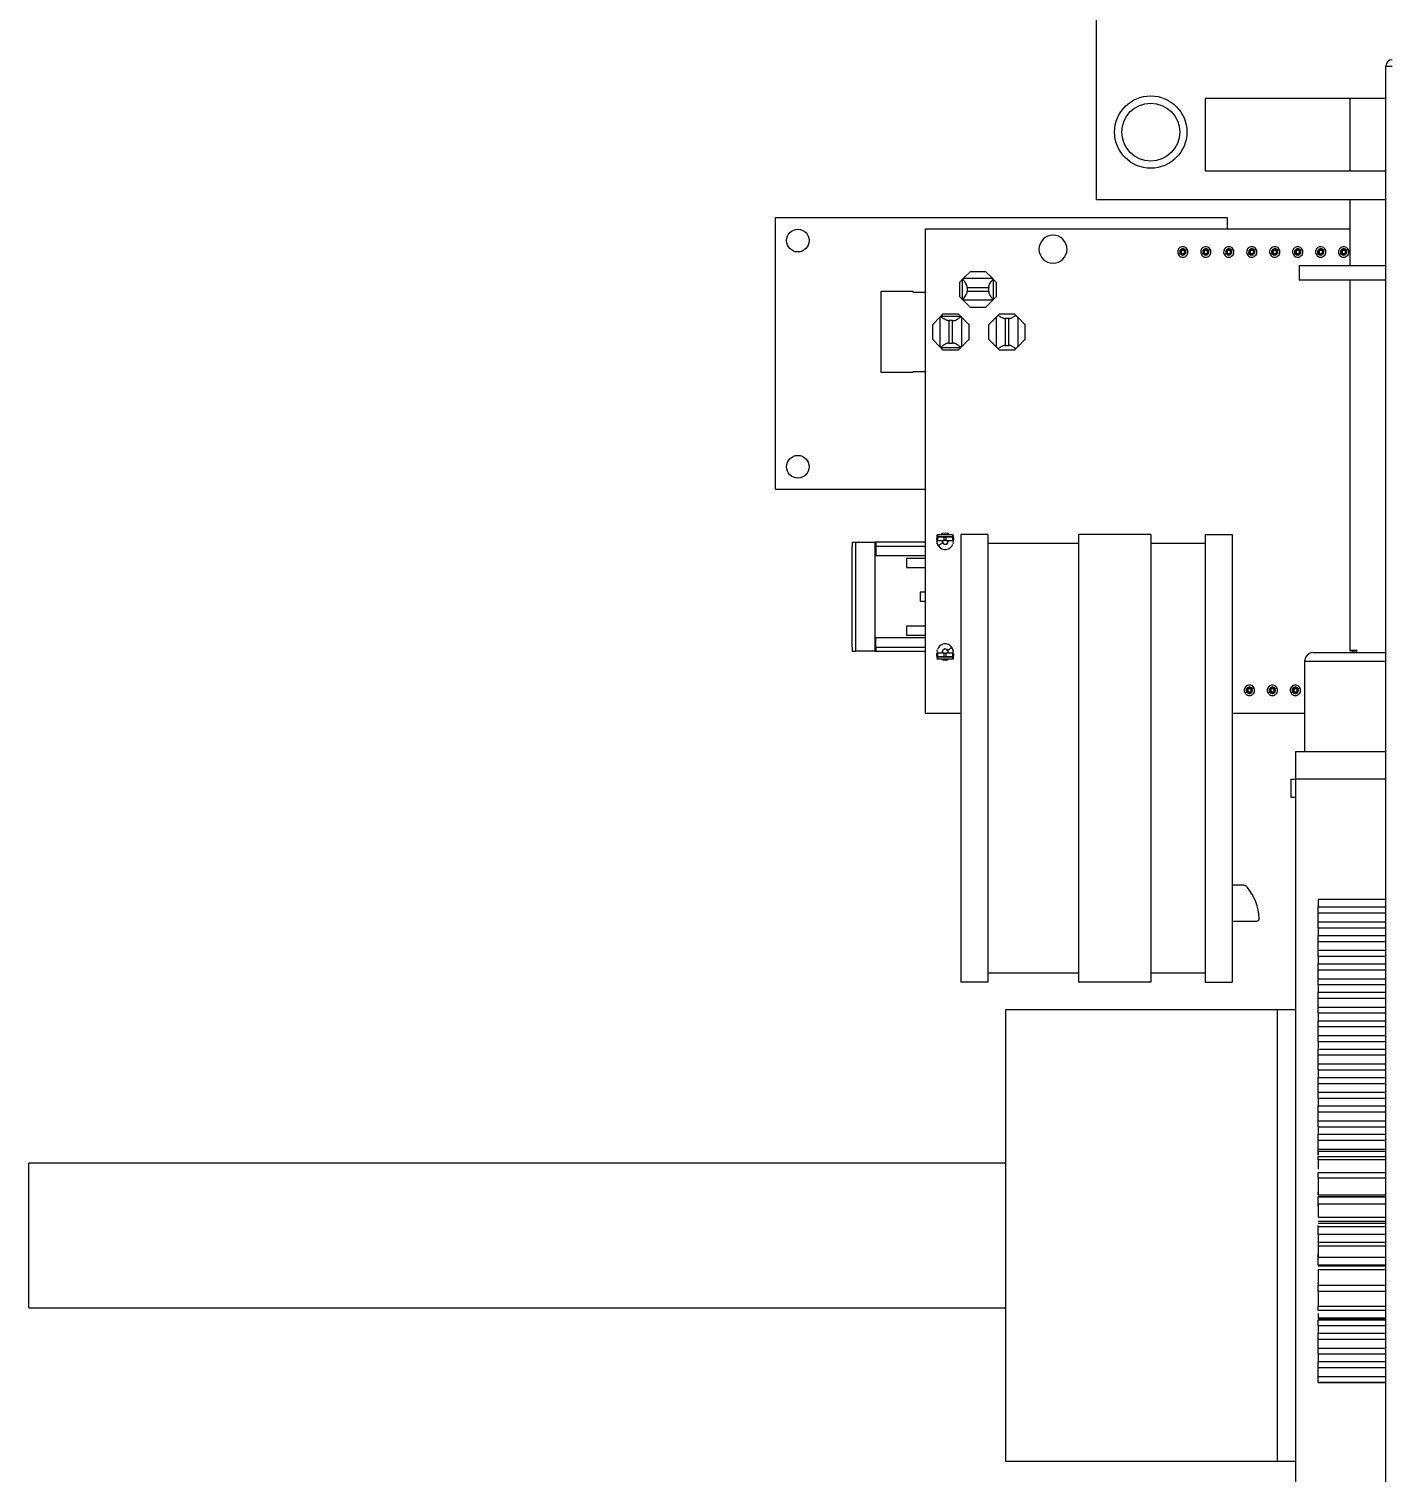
# Model space of a CAD drawing. Header units: millimetres. Extents: x -2889 to 8174, y 2447 to 8478.
# Drawn here: x 2734.58 to 2749.62, y 3458.88 to 3474.85 of the extents above; entities that cross this region are included whole.
import ezdxf

# ---------------------------------------------------------------- set-up
doc = ezdxf.new("R2010")
doc.units = ezdxf.units.MM

msp = doc.modelspace()

# ---------------------------------------------------------------- linework, layer by layer
at = {"color": 7, "linetype": 'Continuous', "lineweight": 25}
for p, q in [((2746.382, 3472.957), (2746.382, 3474.957)), ((2749.582, 3474.437), (2749.652, 3474.437)), ((2749.582, 3448.577), (2749.582, 3474.437)), ((2749.582, 3474.077), (2747.582, 3474.077)), ((2747.582, 3474.077), (2747.582, 3473.277)), ((2749.182, 3474.077), (2749.182, 3473.277)), ((2747.582, 3473.277), (2749.582, 3473.277)), ((2749.582, 3472.957), (2746.382, 3472.957)), ((2749.182, 3472.957), (2749.182, 3472.233)), ((2742.832, 3472.757), (2742.832, 3469.757)), ((2747.832, 3472.757), (2742.832, 3472.757)), ((2744.492, 3467.277), (2744.492, 3472.637)), ((2744.492, 3472.637), (2749.182, 3472.637)), ((2747.832, 3472.637), (2747.832, 3472.757)), ((2747.307, 3472.36), (2747.307, 3472.4)), ((2747.307, 3472.4), (2747.322, 3472.4)), ((2747.322, 3472.36), (2747.307, 3472.36)), ((2747.322, 3472.36), (2747.322, 3472.4)), ((2747.322, 3472.4), (2747.352, 3472.4)), ((2747.352, 3472.36), (2747.322, 3472.36)), ((2747.352, 3472.4), (2747.352, 3472.36)), ((2747.352, 3472.4), (2747.367, 3472.4)), ((2747.367, 3472.36), (2747.352, 3472.36)), ((2747.367, 3472.36), (2747.367, 3472.4)), ((2747.561, 3472.36), (2747.561, 3472.4)), ((2747.561, 3472.4), (2747.576, 3472.4)), ((2747.576, 3472.36), (2747.561, 3472.36)), ((2747.576, 3472.36), (2747.576, 3472.4)), ((2747.576, 3472.4), (2747.606, 3472.4)), ((2747.606, 3472.36), (2747.576, 3472.36)), ((2747.606, 3472.4), (2747.621, 3472.4)), ((2747.606, 3472.4), (2747.606, 3472.36)), ((2747.621, 3472.36), (2747.606, 3472.36)), ((2747.621, 3472.36), (2747.621, 3472.4)), ((2747.815, 3472.36), (2747.815, 3472.4)), ((2747.815, 3472.4), (2747.83, 3472.4)), ((2747.83, 3472.36), (2747.815, 3472.36)), ((2747.83, 3472.36), (2747.83, 3472.4)), ((2747.83, 3472.4), (2747.86, 3472.4)), ((2747.86, 3472.36), (2747.83, 3472.36)), ((2747.86, 3472.4), (2747.86, 3472.36)), ((2747.86, 3472.4), (2747.875, 3472.4)), ((2747.875, 3472.36), (2747.86, 3472.36)), ((2747.875, 3472.36), (2747.875, 3472.4)), ((2748.069, 3472.36), (2748.069, 3472.4)), ((2748.069, 3472.4), (2748.084, 3472.4)), ((2748.084, 3472.36), (2748.069, 3472.36)), ((2748.084, 3472.36), (2748.084, 3472.4)), ((2748.084, 3472.4), (2748.114, 3472.4)), ((2748.114, 3472.36), (2748.084, 3472.36)), ((2748.114, 3472.4), (2748.129, 3472.4)), ((2748.114, 3472.4), (2748.114, 3472.36)), ((2748.129, 3472.36), (2748.114, 3472.36)), ((2748.129, 3472.36), (2748.129, 3472.4)), ((2748.323, 3472.36), (2748.323, 3472.4)), ((2748.323, 3472.4), (2748.338, 3472.4)), ((2748.338, 3472.36), (2748.323, 3472.36)), ((2748.338, 3472.36), (2748.338, 3472.4)), ((2748.338, 3472.4), (2748.368, 3472.4)), ((2748.368, 3472.36), (2748.338, 3472.36)), ((2748.368, 3472.4), (2748.368, 3472.36)), ((2748.368, 3472.4), (2748.383, 3472.4)), ((2748.383, 3472.36), (2748.368, 3472.36)), ((2748.383, 3472.36), (2748.383, 3472.4)), ((2748.577, 3472.36), (2748.577, 3472.4)), ((2748.577, 3472.4), (2748.592, 3472.4)), ((2748.592, 3472.36), (2748.577, 3472.36)), ((2748.592, 3472.36), (2748.592, 3472.4)), ((2748.592, 3472.4), (2748.622, 3472.4)), ((2748.622, 3472.36), (2748.592, 3472.36)), ((2748.622, 3472.4), (2748.622, 3472.36)), ((2748.622, 3472.4), (2748.637, 3472.4)), ((2748.637, 3472.36), (2748.622, 3472.36)), ((2748.637, 3472.36), (2748.637, 3472.4)), ((2748.831, 3472.36), (2748.831, 3472.4)), ((2748.831, 3472.4), (2748.846, 3472.4)), ((2748.846, 3472.36), (2748.831, 3472.36)), ((2748.846, 3472.36), (2748.846, 3472.4)), ((2748.846, 3472.4), (2748.876, 3472.4)), ((2748.876, 3472.36), (2748.846, 3472.36)), ((2748.876, 3472.4), (2748.876, 3472.36)), ((2748.876, 3472.4), (2748.891, 3472.4)), ((2748.891, 3472.36), (2748.876, 3472.36)), ((2748.891, 3472.36), (2748.891, 3472.4)), ((2749.085, 3472.36), (2749.085, 3472.4)), ((2749.085, 3472.4), (2749.1, 3472.4)), ((2749.1, 3472.36), (2749.085, 3472.36)), ((2749.1, 3472.36), (2749.1, 3472.4)), ((2749.1, 3472.4), (2749.13, 3472.4)), ((2749.13, 3472.36), (2749.1, 3472.36)), ((2749.13, 3472.4), (2749.13, 3472.36)), ((2749.13, 3472.4), (2749.145, 3472.4)), ((2749.145, 3472.36), (2749.13, 3472.36)), ((2749.145, 3472.36), (2749.145, 3472.4)), ((2744.909, 3472.087), (2744.989, 3472.167)), ((2744.989, 3472.167), (2745.155, 3472.167)), ((2745.155, 3472.167), (2745.235, 3472.087)), ((2748.622, 3472.233), (2748.622, 3472.073)), ((2748.622, 3472.233), (2749.582, 3472.233)), ((2744.872, 3472.049), (2744.902, 3472.079)), ((2744.872, 3471.884), (2744.872, 3472.049)), ((2744.902, 3471.854), (2744.902, 3472.079)), ((2745.235, 3472.087), (2744.909, 3472.087)), ((2744.952, 3471.987), (2744.952, 3472)), ((2744.952, 3471.987), (2744.952, 3471.947)), ((2744.952, 3471.987), (2745.192, 3471.987)), ((2745.192, 3472), (2745.192, 3471.987)), ((2745.192, 3471.947), (2745.192, 3471.987)), ((2745.242, 3472.079), (2745.242, 3471.854)), ((2745.242, 3472.079), (2745.272, 3472.049)), ((2745.272, 3472.049), (2745.272, 3471.884)), ((2748.622, 3472.073), (2749.582, 3472.073)), ((2749.182, 3472.073), (2749.182, 3467.977)), ((2744.002, 3471.047), (2744.002, 3471.947)), ((2744.002, 3471.947), (2744.352, 3471.947)), ((2744.352, 3471.947), (2744.352, 3471.937)), ((2744.352, 3471.937), (2744.492, 3471.937)), ((2744.902, 3471.854), (2744.872, 3471.884)), ((2745.235, 3471.847), (2744.909, 3471.847)), ((2744.989, 3471.767), (2744.909, 3471.847)), ((2744.952, 3471.947), (2745.192, 3471.947)), ((2744.952, 3471.933), (2744.952, 3471.947)), ((2745.235, 3471.847), (2745.155, 3471.767)), ((2745.192, 3471.947), (2745.192, 3471.933)), ((2745.272, 3471.884), (2745.242, 3471.854)), ((2744.572, 3471.579), (2744.652, 3471.659)), ((2744.652, 3471.659), (2744.652, 3471.334)), ((2744.664, 3471.672), (2744.689, 3471.697)), ((2744.664, 3471.672), (2744.88, 3471.672)), ((2744.689, 3471.697), (2744.855, 3471.697)), ((2744.855, 3471.697), (2744.88, 3471.672)), ((2744.892, 3471.659), (2744.892, 3471.334)), ((2744.892, 3471.659), (2744.972, 3471.579)), ((2745.155, 3471.767), (2744.989, 3471.767)), ((2745.192, 3471.579), (2745.272, 3471.659)), ((2745.272, 3471.659), (2745.272, 3471.334)), ((2745.309, 3471.697), (2745.475, 3471.697)), ((2745.512, 3471.659), (2745.512, 3471.334)), ((2745.512, 3471.659), (2745.592, 3471.579)), ((2744.572, 3471.414), (2744.572, 3471.579)), ((2744.739, 3471.622), (2744.752, 3471.622)), ((2744.792, 3471.622), (2744.752, 3471.622)), ((2744.752, 3471.622), (2744.752, 3471.372)), ((2744.792, 3471.372), (2744.792, 3471.622)), ((2744.792, 3471.622), (2744.805, 3471.622)), ((2744.972, 3471.579), (2744.972, 3471.414)), ((2745.192, 3471.414), (2745.192, 3471.579)), ((2745.359, 3471.647), (2745.371, 3471.647)), ((2745.413, 3471.647), (2745.371, 3471.647)), ((2745.372, 3471.646), (2745.372, 3471.347)), ((2745.412, 3471.347), (2745.412, 3471.646)), ((2745.413, 3471.647), (2745.425, 3471.647)), ((2745.592, 3471.579), (2745.592, 3471.414)), ((2744.652, 3471.334), (2744.572, 3471.414)), ((2744.752, 3471.372), (2744.739, 3471.372)), ((2744.752, 3471.372), (2744.792, 3471.372)), ((2744.805, 3471.372), (2744.792, 3471.372)), ((2744.972, 3471.414), (2744.892, 3471.334)), ((2745.272, 3471.334), (2745.192, 3471.414)), ((2745.371, 3471.347), (2745.359, 3471.347)), ((2745.371, 3471.347), (2745.413, 3471.347)), ((2745.425, 3471.347), (2745.413, 3471.347)), ((2745.592, 3471.414), (2745.512, 3471.334)), ((2744.88, 3471.322), (2744.664, 3471.322)), ((2744.689, 3471.297), (2744.664, 3471.322)), ((2744.855, 3471.297), (2744.689, 3471.297)), ((2744.88, 3471.322), (2744.855, 3471.297)), ((2745.475, 3471.297), (2745.309, 3471.297)), ((2744.352, 3471.047), (2744.002, 3471.047)), ((2744.492, 3471.057), (2744.352, 3471.057)), ((2744.352, 3471.057), (2744.352, 3471.047)), ((2742.832, 3469.757), (2744.492, 3469.757)), ((2744.796, 3469.254), (2744.623, 3469.254)), ((2744.882, 3469.257), (2744.882, 3464.307)), ((2745.182, 3469.257), (2744.882, 3469.257)), ((2745.182, 3469.257), (2745.182, 3464.307)), ((2746.182, 3469.257), (2746.182, 3464.307)), ((2746.982, 3469.257), (2746.182, 3469.257)), ((2746.982, 3469.257), (2746.982, 3464.307)), ((2747.582, 3469.257), (2747.582, 3464.307)), ((2747.582, 3469.257), (2747.882, 3469.257)), ((2747.882, 3469.257), (2747.882, 3464.307)), ((2743.682, 3469.171), (2743.682, 3469.125)), ((2743.682, 3469.171), (2743.723, 3469.171)), ((2743.682, 3468.013), (2743.682, 3469.125)), ((2743.723, 3467.967), (2743.723, 3469.171)), ((2743.723, 3469.171), (2743.932, 3469.171)), ((2743.932, 3469.171), (2743.932, 3467.967)), ((2743.942, 3469.171), (2743.932, 3469.171)), ((2743.942, 3469.135), (2743.932, 3469.135)), ((2743.932, 3469.134), (2743.942, 3469.134)), ((2743.942, 3469.171), (2743.942, 3469.13)), ((2744.492, 3469.171), (2743.942, 3469.171)), ((2743.942, 3469.13), (2743.942, 3469.021)), ((2744.62, 3469.188), (2744.621, 3469.199)), ((2744.626, 3469.237), (2744.793, 3469.237)), ((2744.626, 3469.236), (2744.626, 3469.197)), ((2744.7, 3469.229), (2744.633, 3469.229)), ((2744.633, 3469.193), (2744.7, 3469.193)), ((2744.684, 3469.165), (2744.682, 3469.164)), ((2744.7, 3469.193), (2744.7, 3469.229)), ((2744.7, 3469.229), (2744.719, 3469.229)), ((2744.719, 3469.193), (2744.7, 3469.193)), ((2744.719, 3469.229), (2744.719, 3469.193)), ((2744.787, 3469.229), (2744.719, 3469.229)), ((2744.719, 3469.193), (2744.787, 3469.193)), ((2744.793, 3469.197), (2744.793, 3469.236)), ((2744.801, 3469.154), (2744.8, 3469.176)), ((2746.182, 3469.157), (2745.182, 3469.157)), ((2747.582, 3469.157), (2746.982, 3469.157)), ((2744.492, 3469.021), (2743.942, 3469.021)), ((2744.282, 3468.994), (2744.282, 3468.894)), ((2744.492, 3468.994), (2744.282, 3468.994)), ((2744.282, 3468.894), (2744.492, 3468.894)), ((2744.432, 3468.619), (2744.432, 3468.519)), ((2744.492, 3468.619), (2744.432, 3468.619)), ((2744.432, 3468.519), (2744.492, 3468.519)), ((2744.282, 3468.244), (2744.282, 3468.144)), ((2744.492, 3468.244), (2744.282, 3468.244)), ((2744.282, 3468.144), (2744.492, 3468.144)), ((2743.682, 3468.013), (2743.682, 3467.967)), ((2743.942, 3468.004), (2743.932, 3468.004)), ((2743.942, 3468.003), (2743.932, 3468.003)), ((2743.942, 3468.008), (2743.942, 3468.117)), ((2743.942, 3468.117), (2744.492, 3468.117)), ((2743.942, 3468.008), (2743.942, 3467.967)), ((2744.619, 3467.984), (2744.62, 3467.962)), ((2744.736, 3467.976), (2744.737, 3467.977)), ((2749.256, 3467.981), (2749.256, 3467.953)), ((2743.682, 3467.967), (2743.723, 3467.967)), ((2743.932, 3467.967), (2743.723, 3467.967)), ((2743.932, 3467.967), (2743.942, 3467.967)), ((2743.942, 3467.967), (2744.492, 3467.967)), ((2744.619, 3467.883), (2744.801, 3467.883)), ((2744.626, 3467.94), (2744.626, 3467.901)), ((2744.626, 3467.901), (2744.626, 3467.901)), ((2744.793, 3467.901), (2744.626, 3467.901)), ((2744.7, 3467.945), (2744.633, 3467.945)), ((2744.633, 3467.909), (2744.7, 3467.909)), ((2744.7, 3467.909), (2744.7, 3467.945)), ((2744.7, 3467.945), (2744.719, 3467.945)), ((2744.7, 3467.909), (2744.719, 3467.909)), ((2744.719, 3467.945), (2744.719, 3467.909)), ((2744.787, 3467.945), (2744.719, 3467.945)), ((2744.719, 3467.909), (2744.787, 3467.909)), ((2744.793, 3467.901), (2744.793, 3467.94)), ((2748.682, 3467.853), (2748.682, 3466.853)), ((2748.782, 3467.953), (2749.582, 3467.953)), ((2748.045, 3467.514), (2748.045, 3467.554)), ((2748.045, 3467.554), (2748.06, 3467.554)), ((2748.06, 3467.514), (2748.045, 3467.514)), ((2748.06, 3467.514), (2748.06, 3467.554)), ((2748.06, 3467.554), (2748.09, 3467.554)), ((2748.09, 3467.514), (2748.06, 3467.514)), ((2748.09, 3467.554), (2748.105, 3467.554)), ((2748.09, 3467.554), (2748.09, 3467.514)), ((2748.105, 3467.514), (2748.09, 3467.514)), ((2748.105, 3467.514), (2748.105, 3467.554)), ((2748.299, 3467.514), (2748.299, 3467.554)), ((2748.299, 3467.554), (2748.314, 3467.554)), ((2748.314, 3467.514), (2748.299, 3467.514)), ((2748.314, 3467.514), (2748.314, 3467.554)), ((2748.314, 3467.554), (2748.344, 3467.554)), ((2748.344, 3467.514), (2748.314, 3467.514)), ((2748.344, 3467.554), (2748.344, 3467.514)), ((2748.344, 3467.554), (2748.359, 3467.554)), ((2748.359, 3467.514), (2748.344, 3467.514)), ((2748.359, 3467.514), (2748.359, 3467.554)), ((2748.553, 3467.514), (2748.553, 3467.554)), ((2748.553, 3467.554), (2748.568, 3467.554)), ((2748.568, 3467.514), (2748.553, 3467.514)), ((2748.568, 3467.514), (2748.568, 3467.554)), ((2748.568, 3467.554), (2748.598, 3467.554)), ((2748.598, 3467.514), (2748.568, 3467.514)), ((2748.598, 3467.554), (2748.613, 3467.554)), ((2748.598, 3467.554), (2748.598, 3467.514)), ((2748.613, 3467.514), (2748.598, 3467.514)), ((2748.613, 3467.514), (2748.613, 3467.554)), ((2744.882, 3467.277), (2744.492, 3467.277)), ((2748.682, 3467.277), (2747.882, 3467.277)), ((2749.582, 3466.853), (2748.582, 3466.853)), ((2748.582, 3466.853), (2748.582, 3466.553)), ((2748.532, 3466.553), (2748.532, 3466.353)), ((2748.532, 3466.553), (2748.582, 3466.553)), ((2748.582, 3466.553), (2748.582, 3464.007)), ((2748.532, 3466.353), (2748.582, 3466.353)), ((2747.997, 3465.382), (2747.882, 3465.382)), ((2749.582, 3465.223), (2748.832, 3465.223)), ((2748.832, 3465.223), (2748.832, 3465.139)), ((2748.832, 3465.139), (2749.582, 3465.139)), ((2748.832, 3465.073), (2748.832, 3465.139)), ((2747.882, 3464.982), (2748.151, 3464.982)), ((2748.832, 3465.073), (2749.582, 3465.073)), ((2748.832, 3464.975), (2748.832, 3465.073)), ((2748.832, 3464.975), (2749.582, 3464.975)), ((2748.832, 3464.909), (2748.832, 3464.975)), ((2748.832, 3464.909), (2748.832, 3464.825)), ((2748.832, 3464.909), (2749.582, 3464.909)), ((2748.832, 3464.825), (2749.582, 3464.825)), ((2748.832, 3464.759), (2748.832, 3464.825)), ((2748.832, 3464.759), (2749.582, 3464.759)), ((2748.832, 3464.66), (2748.832, 3464.759)), ((2748.832, 3464.66), (2749.582, 3464.66)), ((2748.832, 3464.595), (2748.832, 3464.66)), ((2748.832, 3464.595), (2748.832, 3464.511)), ((2748.832, 3464.595), (2749.582, 3464.595)), ((2748.832, 3464.511), (2749.582, 3464.511)), ((2748.832, 3464.445), (2748.832, 3464.511)), ((2745.182, 3464.307), (2744.882, 3464.307)), ((2746.182, 3464.407), (2745.182, 3464.407)), ((2746.982, 3464.307), (2746.182, 3464.307)), ((2747.582, 3464.407), (2746.982, 3464.407)), ((2747.582, 3464.307), (2747.882, 3464.307)), ((2748.832, 3464.445), (2749.582, 3464.445)), ((2748.832, 3464.346), (2748.832, 3464.445)), ((2748.832, 3464.346), (2749.582, 3464.346)), ((2748.832, 3464.281), (2748.832, 3464.346)), ((2748.832, 3464.281), (2748.832, 3464.197)), ((2748.832, 3464.281), (2749.582, 3464.281)), ((2748.832, 3464.197), (2749.582, 3464.197)), ((2748.832, 3464.131), (2748.832, 3464.197)), ((2745.382, 3459.007), (2745.382, 3464.007)), ((2745.382, 3464.007), (2748.382, 3464.007)), ((2748.382, 3459.007), (2748.382, 3464.007)), ((2748.382, 3464.007), (2748.582, 3464.007)), ((2748.582, 3464.007), (2748.582, 3459.007)), ((2748.832, 3464.131), (2749.582, 3464.131)), ((2748.832, 3464.032), (2748.832, 3464.131)), ((2748.832, 3464.032), (2749.582, 3464.032)), ((2748.832, 3463.967), (2748.832, 3464.032)), ((2748.832, 3463.967), (2748.832, 3463.882)), ((2748.832, 3463.967), (2749.582, 3463.967)), ((2748.832, 3463.882), (2749.582, 3463.882)), ((2748.832, 3463.817), (2748.832, 3463.882)), ((2748.832, 3463.817), (2749.582, 3463.817)), ((2748.832, 3463.718), (2748.832, 3463.817)), ((2748.832, 3463.718), (2749.582, 3463.718)), ((2748.832, 3463.653), (2748.832, 3463.718)), ((2748.832, 3463.653), (2748.832, 3463.568)), ((2748.832, 3463.653), (2749.582, 3463.653)), ((2748.832, 3463.568), (2749.582, 3463.568)), ((2748.832, 3463.503), (2748.832, 3463.568)), ((2748.832, 3463.503), (2749.582, 3463.503)), ((2748.832, 3463.404), (2748.832, 3463.503)), ((2748.832, 3463.404), (2749.582, 3463.404)), ((2748.832, 3463.338), (2748.832, 3463.404)), ((2748.832, 3463.338), (2748.832, 3463.254)), ((2748.832, 3463.338), (2749.582, 3463.338)), ((2748.832, 3463.254), (2749.582, 3463.254)), ((2748.832, 3463.189), (2748.832, 3463.254)), ((2748.832, 3463.189), (2749.582, 3463.189)), ((2748.832, 3463.09), (2748.832, 3463.189)), ((2748.832, 3463.09), (2749.582, 3463.09)), ((2748.832, 3463.024), (2748.832, 3463.09)), ((2748.832, 3463.024), (2748.832, 3462.94)), ((2748.832, 3463.024), (2749.582, 3463.024)), ((2748.832, 3462.94), (2749.582, 3462.94)), ((2748.832, 3462.874), (2748.832, 3462.94)), ((2748.832, 3462.874), (2749.582, 3462.874)), ((2748.832, 3462.776), (2748.832, 3462.874)), ((2748.832, 3462.776), (2749.582, 3462.776)), ((2748.832, 3462.71), (2748.832, 3462.776)), ((2748.832, 3462.71), (2748.832, 3462.626)), ((2748.832, 3462.71), (2749.582, 3462.71)), ((2748.832, 3462.626), (2749.582, 3462.626)), ((2748.832, 3462.56), (2748.832, 3462.626)), ((2748.832, 3462.56), (2749.582, 3462.56)), ((2748.832, 3462.461), (2748.832, 3462.56)), ((2748.832, 3462.461), (2749.582, 3462.461)), ((2748.832, 3462.437), (2748.832, 3462.461)), ((2749.582, 3462.437), (2748.832, 3462.437)), ((2749.582, 3462.434), (2748.832, 3462.434)), ((2748.832, 3462.396), (2748.832, 3462.434)), ((2745.382, 3462.307), (2734.582, 3462.307)), ((2734.582, 3460.707), (2734.582, 3462.307)), ((2748.832, 3462.379), (2749.582, 3462.379)), ((2748.832, 3462.344), (2748.832, 3462.379)), ((2749.582, 3462.344), (2748.832, 3462.344)), ((2748.832, 3462.204), (2749.582, 3462.204)), ((2748.832, 3462.141), (2748.832, 3462.204)), ((2749.582, 3462.141), (2748.832, 3462.141)), ((2748.832, 3461.957), (2748.832, 3461.987)), ((2748.832, 3461.957), (2749.582, 3461.957)), ((2749.582, 3461.935), (2748.832, 3461.935)), ((2748.832, 3461.934), (2749.582, 3461.934)), ((2748.832, 3461.852), (2748.832, 3461.934)), ((2749.582, 3461.852), (2748.832, 3461.852)), ((2748.832, 3461.833), (2748.832, 3461.852)), ((2748.832, 3461.768), (2748.832, 3461.71)), ((2748.832, 3461.71), (2749.582, 3461.71)), ((2748.832, 3461.667), (2749.582, 3461.667)), ((2749.582, 3461.64), (2748.832, 3461.64)), ((2748.832, 3461.607), (2748.832, 3461.618)), ((2748.832, 3461.607), (2749.582, 3461.607)), ((2748.832, 3461.517), (2748.832, 3461.607)), ((2749.582, 3461.517), (2748.832, 3461.517)), ((2748.832, 3461.453), (2748.832, 3461.435)), ((2748.832, 3461.435), (2749.582, 3461.435)), ((2748.832, 3461.435), (2748.832, 3461.391)), ((2748.832, 3461.391), (2749.582, 3461.391)), ((2748.832, 3461.391), (2748.832, 3461.369)), ((2748.832, 3461.266), (2748.832, 3461.304)), ((2748.832, 3461.266), (2749.582, 3461.266)), ((2748.832, 3461.18), (2748.832, 3461.266)), ((2749.582, 3461.18), (2748.832, 3461.18)), ((2748.832, 3461.174), (2749.582, 3461.174)), ((2748.832, 3461.17), (2749.582, 3461.17)), ((2748.832, 3461.131), (2749.582, 3461.131)), ((2748.832, 3460.976), (2748.832, 3460.989)), ((2748.832, 3460.958), (2749.582, 3460.958)), ((2748.832, 3460.888), (2748.832, 3460.958)), ((2749.582, 3460.888), (2748.832, 3460.888)), ((2734.582, 3460.707), (2745.382, 3460.707)), ((2748.832, 3460.724), (2749.582, 3460.724)), ((2748.832, 3460.679), (2748.832, 3460.724)), ((2749.582, 3460.679), (2748.832, 3460.679)), ((2748.832, 3460.595), (2749.582, 3460.595)), ((2749.582, 3460.582), (2748.832, 3460.582)), ((2748.832, 3460.576), (2749.582, 3460.576)), ((2748.832, 3460.511), (2748.832, 3460.576)), ((2748.832, 3460.511), (2748.832, 3460.427)), ((2748.832, 3460.511), (2749.582, 3460.511)), ((2748.832, 3460.427), (2749.582, 3460.427)), ((2748.832, 3460.361), (2748.832, 3460.427)), ((2748.832, 3460.361), (2749.582, 3460.361)), ((2748.832, 3460.262), (2748.832, 3460.361)), ((2748.832, 3460.262), (2749.582, 3460.262)), ((2748.832, 3460.197), (2748.832, 3460.262)), ((2748.832, 3460.197), (2748.832, 3460.112)), ((2748.832, 3460.197), (2749.582, 3460.197)), ((2748.832, 3460.112), (2749.582, 3460.112)), ((2748.832, 3460.047), (2748.832, 3460.112)), ((2748.832, 3460.047), (2749.582, 3460.047)), ((2748.832, 3459.948), (2748.832, 3460.047)), ((2748.832, 3459.948), (2749.582, 3459.948)), ((2748.832, 3459.883), (2748.832, 3459.948)), ((2748.832, 3459.883), (2748.832, 3459.882)), ((2749.582, 3459.883), (2748.832, 3459.883)), ((2748.832, 3459.882), (2749.582, 3459.882)), ((2748.382, 3459.007), (2745.382, 3459.007)), ((2748.582, 3459.007), (2748.382, 3459.007)), ((2748.582, 3459.007), (2748.582, 3458.553))]:
    msp.add_line(p, q, dxfattribs=at)
at = {"color": 8, "linetype": 'Continuous', "lineweight": 25}
for p, q in [((2747.364, 3472.4), (2747.366, 3472.401)), ((2747.618, 3472.4), (2747.62, 3472.401)), ((2747.872, 3472.4), (2747.874, 3472.401)), ((2748.126, 3472.4), (2748.128, 3472.401)), ((2748.38, 3472.4), (2748.382, 3472.401)), ((2748.634, 3472.4), (2748.636, 3472.401)), ((2748.888, 3472.4), (2748.89, 3472.401)), ((2749.142, 3472.4), (2749.144, 3472.401)), ((2743.942, 3469.13), (2744.492, 3469.13)), ((2744.625, 3469.176), (2744.62, 3469.176)), ((2744.8, 3469.176), (2744.794, 3469.176)), ((2744.492, 3468.008), (2743.942, 3468.008)), ((2744.62, 3467.962), (2744.625, 3467.962)), ((2744.795, 3467.962), (2744.8, 3467.962)), ((2749.582, 3467.853), (2748.682, 3467.853)), ((2748.045, 3467.514), (2748.044, 3467.516)), ((2748.045, 3467.516), (2748.044, 3467.516)), ((2748.102, 3467.554), (2748.103, 3467.554)), ((2748.299, 3467.514), (2748.298, 3467.516)), ((2748.299, 3467.516), (2748.298, 3467.516)), ((2748.356, 3467.554), (2748.357, 3467.554)), ((2748.553, 3467.516), (2748.552, 3467.516)), ((2748.553, 3467.514), (2748.552, 3467.516)), ((2748.61, 3467.554), (2748.611, 3467.554)), ((2749.582, 3466.553), (2748.582, 3466.553))]:
    msp.add_line(p, q, dxfattribs=at)
at = {"color": 7, "linetype": 'Continuous', "lineweight": 25, "flags": 128}
for points in [[(2744.634, 3469.133), (2744.621, 3469.166), (2744.62, 3469.171)], [(2744.797, 3469.204), (2744.798, 3469.199), (2744.798, 3469.198)]]:
    msp.add_lwpolyline(points, dxfattribs=at)
at = {"color": 7, "linetype": 'Continuous', "lineweight": 25}
for centre, radius in [((2746.982, 3473.707), 0.4), ((2746.982, 3473.707), 0.32), ((2743.082, 3472.507), 0.125), ((2743.082, 3470.007), 0.125)]:
    msp.add_circle(centre, radius, dxfattribs=at)
for centre, radius, start, end in [((2749.652, 3474.437), 0.07, 90, 180), ((2745.902, 3472.412), 0.155, 90, 270), ((2745.902, 3472.412), 0.155, 270, 90), ((2747.337, 3472.382), 0.0577, 33.1576, 213.1576), ((2747.337, 3472.382), 0.0577, 213.1534, 303.1576), ((2747.337, 3472.382), 0.0351, 33.1576, 213.1576), ((2747.337, 3472.382), 0.0577, 303.1576, 33.1243), ((2747.591, 3472.382), 0.0577, 33.1576, 213.1576), ((2747.591, 3472.382), 0.0577, 213.1534, 303.1576), ((2747.591, 3472.382), 0.0351, 33.1576, 213.1576), ((2747.591, 3472.382), 0.0577, 303.1576, 33.1243), ((2747.845, 3472.382), 0.0577, 33.1576, 213.1576), ((2747.845, 3472.382), 0.0577, 213.1534, 303.1576), ((2747.845, 3472.382), 0.0351, 33.1576, 213.1576), ((2747.845, 3472.382), 0.0577, 303.1576, 33.1243), ((2748.099, 3472.382), 0.0577, 33.1576, 213.1576), ((2748.099, 3472.382), 0.0577, 213.1534, 303.1576), ((2748.099, 3472.382), 0.0351, 33.1576, 213.1576), ((2748.099, 3472.382), 0.0577, 303.1576, 33.1243), ((2748.353, 3472.382), 0.0577, 33.1576, 213.1576), ((2748.353, 3472.382), 0.0577, 213.1534, 303.1576), ((2748.353, 3472.382), 0.0351, 33.1576, 213.1576), ((2748.353, 3472.382), 0.0577, 303.1576, 33.1243), ((2748.607, 3472.382), 0.0577, 33.1576, 213.1576), ((2748.607, 3472.382), 0.0577, 213.1534, 303.1576), ((2748.607, 3472.382), 0.0351, 33.1576, 213.1576), ((2748.607, 3472.382), 0.0577, 303.1576, 33.1243), ((2748.861, 3472.382), 0.0577, 33.1576, 213.1576), ((2748.861, 3472.382), 0.0577, 213.1534, 303.1576), ((2748.861, 3472.382), 0.0351, 33.1576, 213.1576), ((2748.861, 3472.382), 0.0577, 303.1576, 33.1243), ((2749.115, 3472.382), 0.0577, 33.1576, 213.1576), ((2749.115, 3472.382), 0.0577, 213.1534, 303.1576), ((2749.115, 3472.382), 0.0351, 33.1576, 213.1576), ((2749.115, 3472.382), 0.0577, 303.1576, 33.1243), ((2744.71, 3469.182), 0.09, 53.1255, 126.8745), ((2744.71, 3469.182), 0.09, 213.1576, 340.6531), ((2744.71, 3467.959), 0.09, 33.1576, 163.4731), ((2744.71, 3467.959), 0.09, 347.8728, 33.1576), ((2744.71, 3467.959), 0.09, 237.8625, 302.1375), ((2748.782, 3467.853), 0.1, 90, 180), ((2748.073, 3467.535), 0.0577, 33.1576, 213.1576), ((2748.073, 3467.535), 0.0577, 213.1534, 303.1576), ((2748.073, 3467.535), 0.0351, 33.1576, 213.1576), ((2748.073, 3467.535), 0.0577, 303.1576, 33.1243), ((2748.327, 3467.535), 0.0577, 33.1576, 213.1576), ((2748.327, 3467.535), 0.0577, 213.1534, 303.1576), ((2748.327, 3467.535), 0.0351, 33.1576, 213.1576), ((2748.327, 3467.535), 0.0577, 303.1576, 33.1243), ((2748.581, 3467.535), 0.0577, 33.1576, 213.1576), ((2748.581, 3467.535), 0.0577, 213.1534, 303.1576), ((2748.581, 3467.535), 0.0351, 33.1576, 213.1576), ((2748.581, 3467.535), 0.0577, 303.1576, 33.1243), ((2747.997, 3465.312), 0.07, 38.5093, 90), ((2747.582, 3464.982), 0.6, 3.017, 38.5093), ((2748.151, 3465.012), 0.03, 270, 3.017)]:
    msp.add_arc(centre, radius, start, end, dxfattribs=at)
at = {"color": 8, "linetype": 'Continuous', "lineweight": 25}
for centre, radius, start, end in [((2747.337, 3472.382), 0.0351, 219.0036, 320.9964), ((2747.337, 3472.382), 0.0278, 40.0901, 139.9099), ((2747.337, 3472.382), 0.0278, 232.6543, 307.3457), ((2747.337, 3472.382), 0.0351, 329.9981, 33.1576), ((2747.591, 3472.382), 0.0351, 219.0036, 320.9964), ((2747.591, 3472.382), 0.0278, 40.0901, 139.9099), ((2747.591, 3472.382), 0.0278, 232.6543, 307.3457), ((2747.591, 3472.382), 0.0351, 329.9981, 33.1576), ((2747.845, 3472.382), 0.0351, 219.0036, 320.9964), ((2747.845, 3472.382), 0.0278, 40.0901, 139.9099), ((2747.845, 3472.382), 0.0278, 232.6543, 307.3457), ((2747.845, 3472.382), 0.0351, 329.9981, 33.1576), ((2748.099, 3472.382), 0.0351, 219.0036, 320.9964), ((2748.099, 3472.382), 0.0278, 40.0901, 139.9099), ((2748.099, 3472.382), 0.0278, 232.6543, 307.3457), ((2748.099, 3472.382), 0.0351, 329.9981, 33.1576), ((2748.353, 3472.382), 0.0351, 219.0036, 320.9964), ((2748.353, 3472.382), 0.0278, 40.0901, 139.9099), ((2748.353, 3472.382), 0.0278, 232.6543, 307.3457), ((2748.353, 3472.382), 0.0351, 329.9981, 33.1576), ((2748.607, 3472.382), 0.0351, 219.0036, 320.9964), ((2748.607, 3472.382), 0.0278, 40.0901, 139.9099), ((2748.607, 3472.382), 0.0278, 232.6543, 307.3457), ((2748.607, 3472.382), 0.0351, 329.9981, 33.1576), ((2748.861, 3472.382), 0.0351, 219.0036, 320.9964), ((2748.861, 3472.382), 0.0278, 40.0901, 139.9099), ((2748.861, 3472.382), 0.0278, 232.6543, 307.3457), ((2748.861, 3472.382), 0.0351, 329.9981, 33.1576), ((2749.115, 3472.382), 0.0351, 219.0036, 320.9964), ((2749.115, 3472.382), 0.0278, 40.0901, 139.9099), ((2749.115, 3472.382), 0.0278, 232.6543, 307.3457), ((2749.115, 3472.382), 0.0351, 329.9981, 33.1576), ((2744.71, 3469.182), 0.033, 162.0487, 213.1576), ((2744.71, 3469.182), 0.0311, 160.9176, 213.1576), ((2744.71, 3469.182), 0.033, 213.1576, 17.9513), ((2744.71, 3469.182), 0.0311, 213.1576, 19.0824), ((2744.71, 3467.959), 0.033, 33.1576, 205.8528), ((2744.71, 3467.959), 0.0311, 33.1576, 207.5515), ((2744.71, 3467.959), 0.0311, 332.4485, 33.1576), ((2744.71, 3467.959), 0.033, 334.1472, 33.1576), ((2748.073, 3467.535), 0.0351, 217.0202, 322.9798), ((2748.073, 3467.535), 0.0278, 42.722, 137.278), ((2748.073, 3467.535), 0.0278, 229.5117, 310.4883), ((2748.073, 3467.535), 0.0351, 333.6374, 26.3626), ((2748.327, 3467.535), 0.0351, 217.0202, 322.9798), ((2748.327, 3467.535), 0.0278, 42.722, 137.278), ((2748.327, 3467.535), 0.0278, 229.5117, 310.4883), ((2748.327, 3467.535), 0.0351, 333.6374, 26.3626), ((2748.581, 3467.535), 0.0351, 217.0202, 322.9798), ((2748.581, 3467.535), 0.0278, 42.722, 137.278), ((2748.581, 3467.535), 0.0278, 229.5117, 310.4883), ((2748.581, 3467.535), 0.0351, 333.6374, 26.3626)]:
    msp.add_arc(centre, radius, start, end, dxfattribs=at)
at = {"color": 7, "linetype": 'Continuous', "lineweight": 25}
for points, knots in [([(2747.307, 3472.363), (2747.301, 3472.358), (2747.29, 3472.351), (2747.289, 3472.35), (2747.288, 3472.35)], [0, 0, 0, 0, 0.547105, 1, 1, 1, 1]), ([(2747.366, 3472.401), (2747.372, 3472.405), (2747.383, 3472.412), (2747.384, 3472.413), (2747.385, 3472.413)], [0, 0, 0, 0, 0.547105, 1, 1, 1, 1]), ([(2747.561, 3472.363), (2747.555, 3472.358), (2747.544, 3472.351), (2747.543, 3472.35), (2747.542, 3472.35)], [0, 0, 0, 0, 0.547105, 1, 1, 1, 1]), ([(2747.62, 3472.401), (2747.626, 3472.405), (2747.637, 3472.412), (2747.638, 3472.413), (2747.639, 3472.413)], [0, 0, 0, 0, 0.547105, 1, 1, 1, 1]), ([(2747.815, 3472.363), (2747.809, 3472.358), (2747.798, 3472.351), (2747.797, 3472.35), (2747.796, 3472.35)], [0, 0, 0, 0, 0.547105, 1, 1, 1, 1]), ([(2747.874, 3472.401), (2747.88, 3472.405), (2747.891, 3472.412), (2747.892, 3472.413), (2747.893, 3472.413)], [0, 0, 0, 0, 0.547105, 1, 1, 1, 1]), ([(2748.069, 3472.363), (2748.063, 3472.358), (2748.052, 3472.351), (2748.051, 3472.35), (2748.05, 3472.35)], [0, 0, 0, 0, 0.547105, 1, 1, 1, 1]), ([(2748.128, 3472.401), (2748.134, 3472.405), (2748.145, 3472.412), (2748.146, 3472.413), (2748.147, 3472.413)], [0, 0, 0, 0, 0.547105, 1, 1, 1, 1]), ([(2748.323, 3472.363), (2748.317, 3472.358), (2748.306, 3472.351), (2748.305, 3472.35), (2748.304, 3472.35)], [0, 0, 0, 0, 0.547105, 1, 1, 1, 1]), ([(2748.382, 3472.401), (2748.388, 3472.405), (2748.399, 3472.412), (2748.4, 3472.413), (2748.401, 3472.413)], [0, 0, 0, 0, 0.547105, 1, 1, 1, 1]), ([(2748.577, 3472.363), (2748.571, 3472.358), (2748.56, 3472.351), (2748.559, 3472.35), (2748.558, 3472.35)], [0, 0, 0, 0, 0.547105, 1, 1, 1, 1]), ([(2748.636, 3472.401), (2748.642, 3472.405), (2748.653, 3472.412), (2748.654, 3472.413), (2748.655, 3472.413)], [0, 0, 0, 0, 0.547105, 1, 1, 1, 1]), ([(2748.831, 3472.363), (2748.825, 3472.358), (2748.814, 3472.351), (2748.813, 3472.35), (2748.812, 3472.35)], [0, 0, 0, 0, 0.547105, 1, 1, 1, 1]), ([(2748.89, 3472.401), (2748.896, 3472.405), (2748.907, 3472.412), (2748.908, 3472.413), (2748.909, 3472.413)], [0, 0, 0, 0, 0.547105, 1, 1, 1, 1]), ([(2749.085, 3472.363), (2749.079, 3472.358), (2749.068, 3472.351), (2749.067, 3472.35), (2749.066, 3472.35)], [0, 0, 0, 0, 0.547105, 1, 1, 1, 1]), ([(2749.144, 3472.401), (2749.15, 3472.405), (2749.161, 3472.412), (2749.162, 3472.413), (2749.163, 3472.413)], [0, 0, 0, 0, 0.547105, 1, 1, 1, 1]), ([(2744.902, 3472.079), (2744.902, 3472.08), (2744.903, 3472.081), (2744.904, 3472.082), (2744.905, 3472.082)], [0, 0, 0, 0, 0.5601149, 1, 1, 1, 1]), ([(2744.905, 3472.082), (2744.906, 3472.083), (2744.907, 3472.085), (2744.908, 3472.086), (2744.909, 3472.087)], [0, 0, 0, 0, 0.559949, 1, 1, 1, 1]), ([(2744.952, 3472), (2744.951, 3472.005), (2744.949, 3472.015), (2744.937, 3472.035), (2744.922, 3472.058), (2744.911, 3472.074), (2744.905, 3472.082)], [0, 0, 0, 0, 0.225357, 0.499423, 0.710065, 1, 1, 1, 1]), ([(2745.192, 3472), (2745.193, 3472.005), (2745.195, 3472.015), (2745.208, 3472.037), (2745.223, 3472.059), (2745.234, 3472.075), (2745.239, 3472.082)], [0, 0, 0, 0, 0.22379, 0.499389, 0.749566, 1, 1, 1, 1]), ([(2745.235, 3472.087), (2745.236, 3472.086), (2745.237, 3472.084), (2745.238, 3472.083), (2745.239, 3472.082)], [0, 0, 0, 0, 0.560057, 1, 1, 1, 1]), ([(2745.239, 3472.082), (2745.24, 3472.082), (2745.24, 3472.081), (2745.241, 3472.08), (2745.242, 3472.079)], [0, 0, 0, 0, 0.559898, 1, 1, 1, 1]), ([(2744.905, 3471.851), (2744.904, 3471.851), (2744.903, 3471.852), (2744.902, 3471.853), (2744.902, 3471.854)], [0, 0, 0, 0, 0.559898, 1, 1, 1, 1]), ([(2744.905, 3471.851), (2744.91, 3471.858), (2744.921, 3471.874), (2744.936, 3471.896), (2744.946, 3471.913), (2744.951, 3471.926), (2744.952, 3471.931), (2744.952, 3471.933)], [0, 0, 0, 0, 0.248917, 0.498585, 0.748607, 0.879847, 1, 1, 1, 1]), ([(2744.909, 3471.847), (2744.908, 3471.847), (2744.907, 3471.849), (2744.905, 3471.85), (2744.905, 3471.851)], [0, 0, 0, 0, 0.5600574, 1, 1, 1, 1]), ([(2745.192, 3471.933), (2745.193, 3471.928), (2745.195, 3471.918), (2745.207, 3471.898), (2745.222, 3471.875), (2745.233, 3471.86), (2745.239, 3471.851)], [0, 0, 0, 0, 0.225357, 0.499423, 0.710065, 1, 1, 1, 1]), ([(2745.239, 3471.851), (2745.238, 3471.85), (2745.237, 3471.849), (2745.235, 3471.847), (2745.235, 3471.847)], [0, 0, 0, 0, 0.559949, 1, 1, 1, 1]), ([(2745.242, 3471.854), (2745.241, 3471.853), (2745.24, 3471.852), (2745.239, 3471.851), (2745.239, 3471.851)], [0, 0, 0, 0, 0.560115, 1, 1, 1, 1]), ([(2744.652, 3471.659), (2744.653, 3471.661), (2744.656, 3471.663), (2744.658, 3471.666), (2744.659, 3471.667)], [0, 0, 0, 0, 0.560166, 1, 1, 1, 1]), ([(2744.659, 3471.667), (2744.66, 3471.668), (2744.662, 3471.669), (2744.663, 3471.671), (2744.664, 3471.672)], [0, 0, 0, 0, 0.559706, 1, 1, 1, 1]), ([(2744.739, 3471.622), (2744.734, 3471.623), (2744.724, 3471.625), (2744.704, 3471.636), (2744.682, 3471.65), (2744.668, 3471.661), (2744.659, 3471.667)], [0, 0, 0, 0, 0.224684, 0.499429, 0.713368, 1, 1, 1, 1]), ([(2744.805, 3471.622), (2744.81, 3471.622), (2744.82, 3471.624), (2744.84, 3471.636), (2744.862, 3471.65), (2744.876, 3471.661), (2744.885, 3471.667)], [0, 0, 0, 0, 0.2262217, 0.4994225, 0.7133681, 1, 1, 1, 1]), ([(2744.88, 3471.672), (2744.881, 3471.671), (2744.882, 3471.669), (2744.884, 3471.667), (2744.885, 3471.667)], [0, 0, 0, 0, 0.560332, 1, 1, 1, 1]), ([(2744.885, 3471.667), (2744.886, 3471.665), (2744.888, 3471.663), (2744.891, 3471.66), (2744.892, 3471.659)], [0, 0, 0, 0, 0.5598529, 1, 1, 1, 1]), ([(2745.272, 3471.659), (2745.276, 3471.664), (2745.283, 3471.671), (2745.291, 3471.678), (2745.294, 3471.681)], [0, 0, 0, 0, 0.561575, 1, 1, 1, 1]), ([(2745.294, 3471.681), (2745.297, 3471.684), (2745.302, 3471.689), (2745.307, 3471.694), (2745.309, 3471.697)], [0, 0, 0, 0, 0.557198, 1, 1, 1, 1]), ([(2745.359, 3471.647), (2745.355, 3471.647), (2745.346, 3471.649), (2745.325, 3471.66), (2745.306, 3471.673), (2745.294, 3471.681)], [0, 0, 0, 0, 0.229446, 0.500161, 1, 1, 1, 1]), ([(2745.425, 3471.647), (2745.429, 3471.647), (2745.438, 3471.649), (2745.459, 3471.66), (2745.478, 3471.673), (2745.49, 3471.681)], [0, 0, 0, 0, 0.230924, 0.500157, 1, 1, 1, 1]), ([(2745.475, 3471.697), (2745.478, 3471.694), (2745.483, 3471.689), (2745.488, 3471.683), (2745.49, 3471.681)], [0, 0, 0, 0, 0.563153, 1, 1, 1, 1]), ([(2745.49, 3471.681), (2745.494, 3471.677), (2745.501, 3471.67), (2745.509, 3471.663), (2745.512, 3471.659)], [0, 0, 0, 0, 0.558602, 1, 1, 1, 1]), ([(2745.371, 3471.647), (2745.371, 3471.647), (2745.372, 3471.647), (2745.372, 3471.646), (2745.372, 3471.646)], [0, 0, 0, 0, 0.559879, 1, 1, 1, 1]), ([(2745.412, 3471.646), (2745.412, 3471.646), (2745.412, 3471.647), (2745.413, 3471.647), (2745.413, 3471.647)], [0, 0, 0, 0, 0.559879, 1, 1, 1, 1]), ([(2744.659, 3471.327), (2744.658, 3471.328), (2744.655, 3471.33), (2744.653, 3471.333), (2744.652, 3471.334)], [0, 0, 0, 0, 0.559853, 1, 1, 1, 1]), ([(2744.739, 3471.372), (2744.734, 3471.371), (2744.724, 3471.369), (2744.704, 3471.357), (2744.682, 3471.343), (2744.668, 3471.333), (2744.659, 3471.327)], [0, 0, 0, 0, 0.226222, 0.499422, 0.713368, 1, 1, 1, 1]), ([(2744.885, 3471.327), (2744.876, 3471.333), (2744.862, 3471.343), (2744.84, 3471.357), (2744.82, 3471.369), (2744.81, 3471.371), (2744.805, 3471.372)], [0, 0, 0, 0, 0.285748, 0.499172, 0.773201, 1, 1, 1, 1]), ([(2744.892, 3471.334), (2744.891, 3471.332), (2744.888, 3471.33), (2744.886, 3471.328), (2744.885, 3471.327)], [0, 0, 0, 0, 0.560166, 1, 1, 1, 1]), ([(2745.294, 3471.312), (2745.29, 3471.316), (2745.282, 3471.323), (2745.275, 3471.331), (2745.272, 3471.334)], [0, 0, 0, 0, 0.558602, 1, 1, 1, 1]), ([(2745.294, 3471.312), (2745.306, 3471.32), (2745.324, 3471.333), (2745.346, 3471.345), (2745.355, 3471.346), (2745.359, 3471.347)], [0, 0, 0, 0, 0.497743, 0.769671, 1, 1, 1, 1]), ([(2745.372, 3471.347), (2745.372, 3471.347), (2745.372, 3471.347), (2745.371, 3471.347), (2745.371, 3471.347)], [0, 0, 0, 0, 0.559879, 1, 1, 1, 1]), ([(2745.413, 3471.347), (2745.413, 3471.347), (2745.412, 3471.347), (2745.412, 3471.347), (2745.412, 3471.347)], [0, 0, 0, 0, 0.559879, 1, 1, 1, 1]), ([(2745.49, 3471.312), (2745.478, 3471.32), (2745.459, 3471.333), (2745.438, 3471.345), (2745.429, 3471.346), (2745.425, 3471.347)], [0, 0, 0, 0, 0.497746, 0.768184, 1, 1, 1, 1]), ([(2745.512, 3471.334), (2745.508, 3471.33), (2745.501, 3471.322), (2745.493, 3471.315), (2745.49, 3471.312)], [0, 0, 0, 0, 0.561575, 1, 1, 1, 1]), ([(2744.664, 3471.322), (2744.663, 3471.323), (2744.661, 3471.324), (2744.66, 3471.326), (2744.659, 3471.327)], [0, 0, 0, 0, 0.560332, 1, 1, 1, 1]), ([(2744.885, 3471.327), (2744.884, 3471.326), (2744.882, 3471.324), (2744.881, 3471.322), (2744.88, 3471.322)], [0, 0, 0, 0, 0.559706, 1, 1, 1, 1]), ([(2745.309, 3471.297), (2745.306, 3471.3), (2745.301, 3471.305), (2745.296, 3471.31), (2745.294, 3471.312)], [0, 0, 0, 0, 0.563153, 1, 1, 1, 1]), ([(2745.49, 3471.312), (2745.487, 3471.309), (2745.482, 3471.304), (2745.477, 3471.299), (2745.475, 3471.297)], [0, 0, 0, 0, 0.5571981, 1, 1, 1, 1]), ([(2744.619, 3469.196), (2744.619, 3469.206), (2744.62, 3469.224), (2744.621, 3469.248), (2744.623, 3469.252), (2744.623, 3469.254)], [0, 0, 0, 0, 0.277006, 0.562161, 1, 1, 1, 1]), ([(2744.623, 3469.254), (2744.624, 3469.253), (2744.625, 3469.252), (2744.626, 3469.241), (2744.626, 3469.237)], [0, 0, 0, 0, 0.5600315, 1, 1, 1, 1]), ([(2744.793, 3469.237), (2744.794, 3469.242), (2744.795, 3469.252), (2744.796, 3469.254), (2744.796, 3469.254)], [0, 0, 0, 0, 0.559972, 1, 1, 1, 1]), ([(2744.796, 3469.254), (2744.797, 3469.253), (2744.798, 3469.252), (2744.8, 3469.234), (2744.801, 3469.211), (2744.801, 3469.196)], [0, 0, 0, 0, 0.277146, 0.562336, 1, 1, 1, 1]), ([(2744.62, 3469.176), (2744.62, 3469.169), (2744.619, 3469.16), (2744.619, 3469.154), (2744.619, 3469.153)], [0, 0, 0, 0, 0.784148, 1, 1, 1, 1]), ([(2744.62, 3469.176), (2744.62, 3469.183), (2744.621, 3469.196), (2744.622, 3469.214), (2744.623, 3469.217), (2744.623, 3469.218)], [0, 0, 0, 0, 0.2770063, 0.5621611, 1, 1, 1, 1]), ([(2744.623, 3469.218), (2744.624, 3469.218), (2744.625, 3469.216), (2744.625, 3469.209), (2744.626, 3469.205)], [0, 0, 0, 0, 0.560031, 1, 1, 1, 1]), ([(2744.626, 3469.236), (2744.626, 3469.236), (2744.626, 3469.236), (2744.626, 3469.236), (2744.626, 3469.237)], [0, 0, 0, 0, 0.56, 1, 1, 1, 1]), ([(2744.633, 3469.229), (2744.631, 3469.229), (2744.628, 3469.23), (2744.627, 3469.234), (2744.626, 3469.236)], [0, 0, 0, 0, 0.507209, 1, 1, 1, 1]), ([(2744.626, 3469.197), (2744.626, 3469.198), (2744.626, 3469.201), (2744.626, 3469.204), (2744.626, 3469.205)], [0, 0, 0, 0, 0.560018, 1, 1, 1, 1]), ([(2744.633, 3469.193), (2744.631, 3469.193), (2744.628, 3469.193), (2744.627, 3469.196), (2744.626, 3469.197)], [0, 0, 0, 0, 0.4966519, 1, 1, 1, 1]), ([(2744.682, 3469.164), (2744.675, 3469.16), (2744.661, 3469.151), (2744.646, 3469.141), (2744.637, 3469.135), (2744.635, 3469.134), (2744.634, 3469.133)], [0, 0, 0, 0, 0.2849397, 0.5440736, 0.7577564, 1, 1, 1, 1]), ([(2744.793, 3469.236), (2744.793, 3469.234), (2744.792, 3469.23), (2744.789, 3469.229), (2744.787, 3469.229)], [0, 0, 0, 0, 0.492791, 1, 1, 1, 1]), ([(2744.793, 3469.197), (2744.793, 3469.196), (2744.792, 3469.193), (2744.788, 3469.193), (2744.787, 3469.193)], [0, 0, 0, 0, 0.503348, 1, 1, 1, 1]), ([(2744.793, 3469.237), (2744.793, 3469.236), (2744.793, 3469.236), (2744.793, 3469.236), (2744.793, 3469.236)], [0, 0, 0, 0, 0.56, 1, 1, 1, 1]), ([(2744.794, 3469.205), (2744.794, 3469.204), (2744.794, 3469.2), (2744.794, 3469.198), (2744.793, 3469.197)], [0, 0, 0, 0, 0.559982, 1, 1, 1, 1]), ([(2744.794, 3469.205), (2744.795, 3469.209), (2744.795, 3469.217), (2744.796, 3469.218), (2744.796, 3469.218)], [0, 0, 0, 0, 0.559972, 1, 1, 1, 1]), ([(2744.796, 3469.218), (2744.797, 3469.218), (2744.798, 3469.216), (2744.799, 3469.204), (2744.8, 3469.186), (2744.8, 3469.176)], [0, 0, 0, 0, 0.2771456, 0.5623357, 1, 1, 1, 1]), ([(2744.737, 3467.977), (2744.745, 3467.982), (2744.758, 3467.991), (2744.773, 3468.001), (2744.782, 3468.006), (2744.784, 3468.008), (2744.785, 3468.008)], [0, 0, 0, 0, 0.28494, 0.544074, 0.757756, 1, 1, 1, 1]), ([(2744.8, 3467.962), (2744.8, 3467.968), (2744.8, 3467.977), (2744.801, 3467.983), (2744.801, 3467.984)], [0, 0, 0, 0, 0.784148, 1, 1, 1, 1]), ([(2749.182, 3467.977), (2749.185, 3467.976), (2749.191, 3467.972), (2749.196, 3467.969), (2749.199, 3467.967)], [0, 0, 0, 0, 0.5018191, 1, 1, 1, 1]), ([(2749.189, 3467.977), (2749.188, 3467.978), (2749.187, 3467.979), (2749.23, 3467.98), (2749.256, 3467.981)], [0, 0, 0, 0, 0.4037585, 1, 1, 1, 1]), ([(2744.622, 3467.889), (2744.621, 3467.895), (2744.62, 3467.907), (2744.619, 3467.93), (2744.619, 3467.941)], [0, 0, 0, 0, 0.517333, 1, 1, 1, 1]), ([(2744.62, 3467.962), (2744.62, 3467.951), (2744.621, 3467.931), (2744.623, 3467.918), (2744.624, 3467.919), (2744.625, 3467.928), (2744.626, 3467.932)], [0, 0, 0, 0, 0.2712954, 0.5620907, 0.7886166, 1, 1, 1, 1]), ([(2744.626, 3467.901), (2744.626, 3467.892), (2744.625, 3467.881), (2744.624, 3467.884), (2744.623, 3467.885)], [0, 0, 0, 0, 0.7755, 1, 1, 1, 1]), ([(2744.633, 3467.945), (2744.631, 3467.944), (2744.628, 3467.944), (2744.627, 3467.941), (2744.626, 3467.94)], [0, 0, 0, 0, 0.507313, 1, 1, 1, 1]), ([(2744.626, 3467.932), (2744.626, 3467.934), (2744.626, 3467.937), (2744.626, 3467.939), (2744.626, 3467.94)], [0, 0, 0, 0, 0.559982, 1, 1, 1, 1]), ([(2744.626, 3467.901), (2744.627, 3467.903), (2744.628, 3467.908), (2744.631, 3467.908), (2744.633, 3467.909)], [0, 0, 0, 0, 0.4927908, 1, 1, 1, 1]), ([(2744.793, 3467.94), (2744.793, 3467.941), (2744.792, 3467.944), (2744.789, 3467.944), (2744.787, 3467.945)], [0, 0, 0, 0, 0.492687, 1, 1, 1, 1]), ([(2744.787, 3467.909), (2744.789, 3467.908), (2744.792, 3467.908), (2744.793, 3467.903), (2744.793, 3467.901)], [0, 0, 0, 0, 0.507209, 1, 1, 1, 1]), ([(2744.801, 3467.941), (2744.801, 3467.927), (2744.8, 3467.899), (2744.797, 3467.881), (2744.795, 3467.883), (2744.794, 3467.895), (2744.793, 3467.901)], [0, 0, 0, 0, 0.271295, 0.562091, 0.788617, 1, 1, 1, 1]), ([(2744.793, 3467.94), (2744.794, 3467.939), (2744.794, 3467.937), (2744.794, 3467.933), (2744.794, 3467.932)], [0, 0, 0, 0, 0.560018, 1, 1, 1, 1]), ([(2744.793, 3467.901), (2744.793, 3467.901), (2744.793, 3467.901), (2744.793, 3467.901), (2744.793, 3467.901)], [0, 0, 0, 0, 0.56, 1, 1, 1, 1]), ([(2744.794, 3467.932), (2744.795, 3467.927), (2744.796, 3467.916), (2744.798, 3467.921), (2744.799, 3467.937), (2744.8, 3467.954), (2744.8, 3467.962)], [0, 0, 0, 0, 0.271393, 0.562216, 0.788696, 1, 1, 1, 1]), ([(2749.206, 3467.967), (2749.205, 3467.968), (2749.202, 3467.969), (2749.238, 3467.97), (2749.256, 3467.97)], [0, 0, 0, 0, 0.47283, 1, 1, 1, 1]), ([(2748.044, 3467.516), (2748.038, 3467.511), (2748.026, 3467.504), (2748.026, 3467.503), (2748.025, 3467.503)], [0, 0, 0, 0, 0.547105, 1, 1, 1, 1]), ([(2748.103, 3467.554), (2748.109, 3467.558), (2748.12, 3467.565), (2748.121, 3467.566), (2748.122, 3467.566)], [0, 0, 0, 0, 0.547105, 1, 1, 1, 1]), ([(2748.298, 3467.516), (2748.292, 3467.511), (2748.28, 3467.504), (2748.28, 3467.503), (2748.279, 3467.503)], [0, 0, 0, 0, 0.547105, 1, 1, 1, 1]), ([(2748.357, 3467.554), (2748.363, 3467.558), (2748.374, 3467.565), (2748.375, 3467.566), (2748.376, 3467.566)], [0, 0, 0, 0, 0.547105, 1, 1, 1, 1]), ([(2748.552, 3467.516), (2748.546, 3467.511), (2748.534, 3467.504), (2748.534, 3467.503), (2748.533, 3467.503)], [0, 0, 0, 0, 0.547105, 1, 1, 1, 1]), ([(2748.611, 3467.554), (2748.617, 3467.558), (2748.628, 3467.565), (2748.629, 3467.566), (2748.63, 3467.566)], [0, 0, 0, 0, 0.547105, 1, 1, 1, 1]), ([(2748.832, 3462.434), (2748.832, 3462.433), (2748.832, 3462.421), (2748.832, 3462.409), (2748.832, 3462.398)], [0, 0, 0, 0, 0.089041, 1, 1, 1, 1]), ([(2748.832, 3462.344), (2748.832, 3462.343), (2748.832, 3462.309), (2748.832, 3462.275), (2748.832, 3462.242)], [0, 0, 0, 0, 0.032915, 1, 1, 1, 1]), ([(2748.832, 3462.141), (2748.832, 3462.14), (2748.832, 3462.107), (2748.832, 3462.058), (2748.832, 3462.018), (2748.832, 3461.999), (2748.832, 3461.989), (2748.832, 3461.979), (2748.832, 3461.968), (2748.832, 3461.961), (2748.832, 3461.957)], [0, 0, 0, 0, 0.016002, 0.492467, 0.730216, 0.787818, 0.845594, 0.888132, 0.938205, 1, 1, 1, 1]), ([(2748.832, 3461.933), (2748.832, 3461.934), (2748.832, 3461.935), (2748.832, 3461.934), (2748.832, 3461.934)], [0, 0, 0, 0, 0.87628, 1, 1, 1, 1]), ([(2748.832, 3461.852), (2748.832, 3461.851), (2748.832, 3461.824), (2748.832, 3461.785), (2748.832, 3461.761), (2748.832, 3461.749), (2748.832, 3461.742), (2748.832, 3461.732), (2748.832, 3461.722), (2748.832, 3461.714), (2748.832, 3461.71)], [0, 0, 0, 0, 0.016002, 0.492467, 0.730216, 0.787818, 0.845594, 0.888132, 0.938205, 1, 1, 1, 1]), ([(2748.832, 3461.517), (2748.832, 3461.516), (2748.832, 3461.499), (2748.832, 3461.474), (2748.832, 3461.469), (2748.832, 3461.467), (2748.832, 3461.462), (2748.832, 3461.455), (2748.832, 3461.446), (2748.832, 3461.439), (2748.832, 3461.435)], [0, 0, 0, 0, 0.016002, 0.492467, 0.730216, 0.787818, 0.845594, 0.888132, 0.938205, 1, 1, 1, 1]), ([(2748.832, 3461.391), (2748.832, 3461.387), (2748.832, 3461.379), (2748.832, 3461.369), (2748.832, 3461.36), (2748.832, 3461.353), (2748.832, 3461.345), (2748.832, 3461.327), (2748.832, 3461.292), (2748.832, 3461.267), (2748.832, 3461.266)], [0, 0, 0, 0, 0.061795, 0.111868, 0.154406, 0.212182, 0.269784, 0.507533, 0.983998, 1, 1, 1, 1]), ([(2748.832, 3461.131), (2748.832, 3461.127), (2748.832, 3461.12), (2748.832, 3461.109), (2748.832, 3461.098), (2748.832, 3461.089), (2748.832, 3461.072), (2748.832, 3461.037), (2748.832, 3460.99), (2748.832, 3460.959), (2748.832, 3460.958)], [0, 0, 0, 0, 0.061795, 0.111868, 0.154406, 0.212182, 0.269784, 0.507533, 0.983998, 1, 1, 1, 1]), ([(2748.832, 3460.891), (2748.832, 3460.887), (2748.832, 3460.88), (2748.832, 3460.859), (2748.832, 3460.811), (2748.832, 3460.759), (2748.832, 3460.725), (2748.832, 3460.724)], [0, 0, 0, 0, 0.056217, 0.125222, 0.410039, 0.98083, 1, 1, 1, 1]), ([(2748.832, 3460.644), (2748.832, 3460.628), (2748.832, 3460.612), (2748.832, 3460.596), (2748.832, 3460.595)], [0, 0, 0, 0, 0.932852, 1, 1, 1, 1])]:
    msp.add_open_spline(points, degree=3, knots=knots, dxfattribs=at)

doc.saveas('drawing.dxf')
